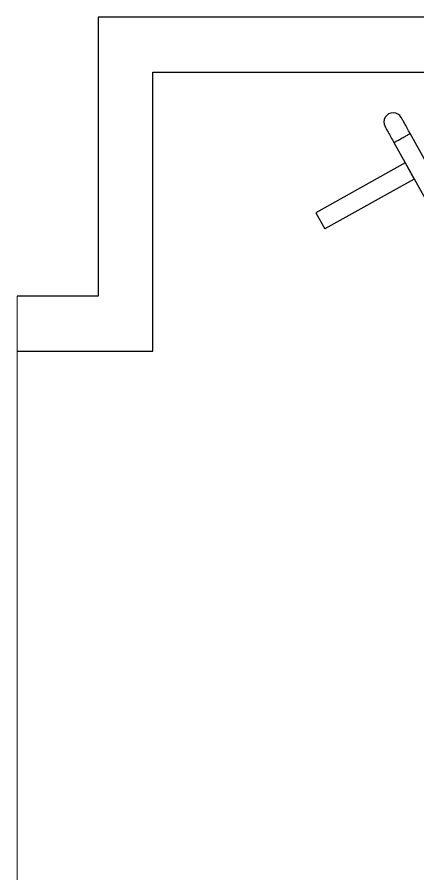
# Model space of a CAD drawing. Header units: millimetres. Extents: x -356 to 237, y 0 to 365.
# Drawn here: x 3.9 to 47, y 199.1 to 291.2 of the extents above; entities that cross this region are included whole.
import ezdxf

# ---------------------------------------------------------------- set-up
doc = ezdxf.new("R2010")
doc.units = ezdxf.units.MM

msp = doc.modelspace()

# ---------------------------------------------------------------- linework, layer by layer
at = {"color": 7, "linetype": 'Continuous', "lineweight": 25}
for p, q in [((216.387, 291.189), (12.576, 291.189)), ((12.576, 291.189), (12.576, 261.189)), ((18.481, 285.283), (210.481, 285.283)), ((18.481, 255.283), (18.481, 285.283)), ((79.249, 219.191), (46.158, 278.668)), ((44.41, 277.695), (77.501, 218.218)), ((45.627, 275.507), (36.015, 270.159)), ((45.627, 275.507), (46.6, 273.759)), ((46.6, 273.759), (36.987, 268.411)), ((36.015, 270.159), (36.987, 268.411)), ((12.576, 261.189), (3.862, 261.189)), ((3.862, 255.283), (18.481, 255.283))]:
    msp.add_line(p, q, dxfattribs=at)
at = {"color": 7, "linetype": 'Continuous', "lineweight": 25, "flags": 128}
for points in [[(46.158, 278.668), (46.074, 278.818), (45.991, 278.966), (45.91, 279.113), (45.83, 279.256), (45.753, 279.395), (45.679, 279.528), (45.609, 279.654), (45.542, 279.773), (45.481, 279.884), (45.425, 279.985), (45.374, 280.077), (45.329, 280.157), (45.29, 280.227), (45.258, 280.284), (45.233, 280.329), (45.215, 280.362), (45.204, 280.381), (45.201, 280.388)], [(43.453, 279.415), (43.457, 279.409), (43.467, 279.389), (43.486, 279.357), (43.511, 279.312), (43.543, 279.254), (43.581, 279.185), (43.626, 279.104), (43.677, 279.013), (43.733, 278.912), (43.795, 278.801), (43.861, 278.682), (43.931, 278.555), (44.005, 278.422), (44.083, 278.284), (44.162, 278.14), (44.244, 277.994), (44.327, 277.845), (44.41, 277.695)], [(44.41, 277.695), (44.411, 277.696), (44.424, 277.703), (44.448, 277.716), (44.484, 277.736), (44.531, 277.763), (44.589, 277.795), (44.657, 277.833), (44.733, 277.875), (44.817, 277.922), (44.908, 277.972), (45.004, 278.026), (45.104, 278.081), (45.206, 278.138), (45.31, 278.196), (45.413, 278.253), (45.514, 278.31), (45.612, 278.364), (45.706, 278.416), (45.793, 278.465), (45.874, 278.51), (45.946, 278.55), (46.009, 278.585), (46.061, 278.614), (46.103, 278.637), (46.133, 278.654), (46.152, 278.664), (46.158, 278.668), (46.158, 278.668)]]:
    msp.add_lwpolyline(points, dxfattribs=at)
at = {"color": 7, "linetype": 'Continuous', "lineweight": 18, "flags": 128}
msp.add_lwpolyline([(3.862, 261.189), (3.862, 255.283), (3.862, 149.454), (222.981, 149.454), (228.887, 149.454)], dxfattribs=at)
at = {"color": 7, "linetype": 'Continuous', "lineweight": 25}
msp.add_arc((44.327, 279.902), 1, 29.09043, 209.09058, dxfattribs=at)

doc.saveas('drawing.dxf')
